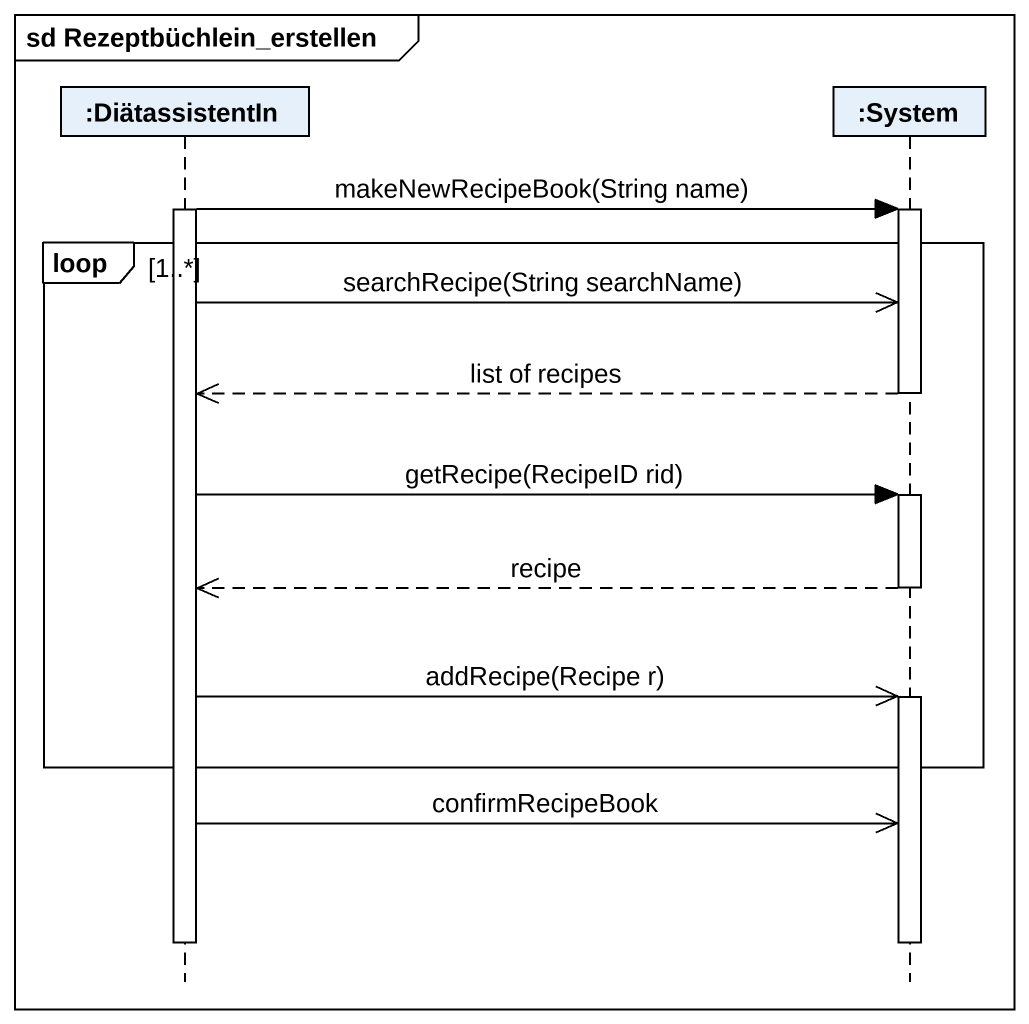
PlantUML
@startuml
mainframe sd Rezeptbüchlein_erstellen
hide footbox
participant ":DiätassistentIn" as DiätassistentIn
participant ":System" as System

activate DiätassistentIn
DiätassistentIn -> System : makeNewRecipeBook(String name)
activate System
loop 1..*
  DiätassistentIn ->> System : searchRecipe(String searchName)
  System -->> DiätassistentIn : list of recipes
  deactivate System
  DiätassistentIn -> System : getRecipe(RecipeID rid)
  activate System
  System -->> DiätassistentIn : recipe
  deactivate System
  DiätassistentIn ->> System : addRecipe(Recipe r)
  activate System
end
DiätassistentIn ->> System : confirmRecipeBook
deactivate System
deactivate DiätassistentIn
@enduml
